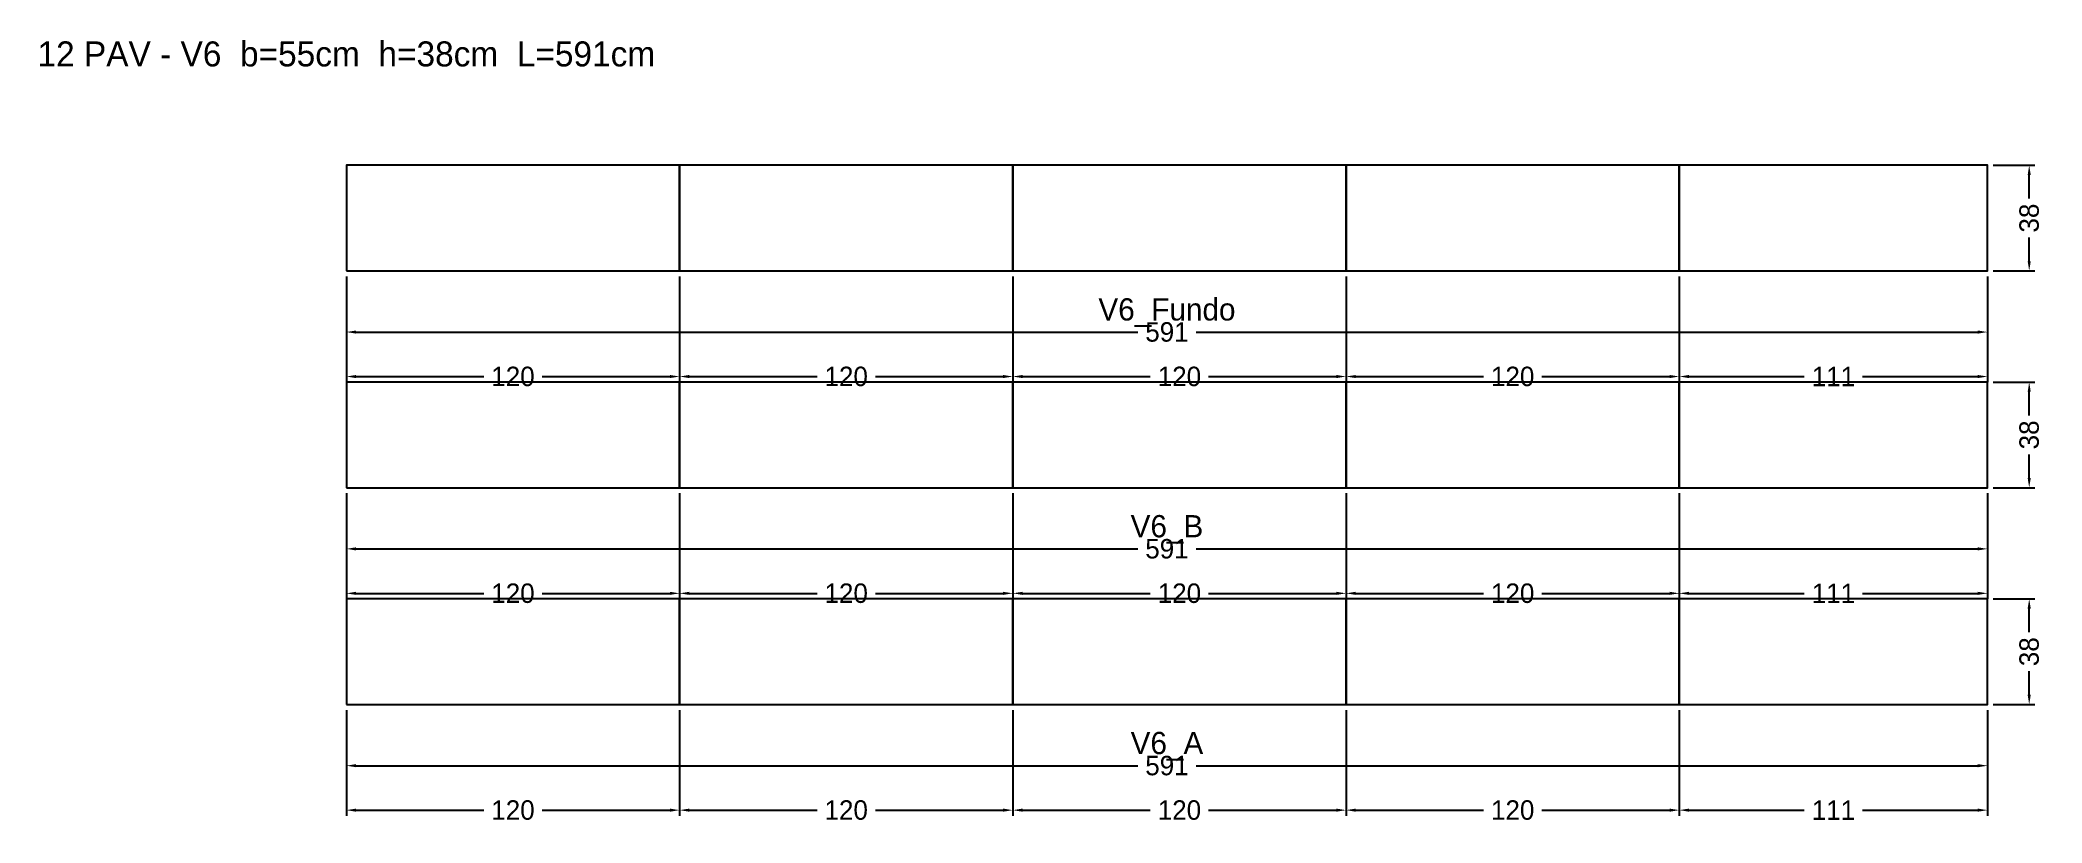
# Model space of a CAD drawing. Header units: metres. Extents: x -110 to 611, y -43 to 239.
import ezdxf

# ---------------------------------------------------------------- set-up
doc = ezdxf.new("R2010")
doc.units = ezdxf.units.M
for name, color, linetype in [('COTA', 3, 'Continuous'), ('NOMENCLATURA', 2, 'Continuous'), ('Paineis', 7, 'Continuous'), ('Texto Secao', 2, 'Continuous')]:
    doc.layers.add(name, color=color, linetype=linetype)
doc.dimstyles.new('COTA_VIG', dxfattribs={"dimtxt": 7, "dimasz": 3.5, "dimexe": 2, "dimexo": 2, "dimgap": 1.5, "dimtad": 1, "dimdec": 1, "dimcen": 2.5, "dimclrd": 3, "dimclre": 3, "dimclrt": 3, "dimazin": 3, "dimtfac": 1, "dimtmove": 0, "dimatfit": 3})

# ---------------------------------------------------------------- blocks, each defined once
blk = doc.blocks.new('_CLOSEDFILLED')
at = {"color": 0, "linetype": 'BYBLOCK'}
blk.add_solid([(-1, 0.16), (0, 0), (-1, -0.16)], dxfattribs=at)
blk = doc.blocks.new('*D1')
at = {"color": 3}
for p, q in [((0, -2), (0, -24)), ((591, -2), (591, -24)), ((3.5, -22), (285, -22)), ((306, -22), (587.5, -22))]:
    blk.add_line(p, q, dxfattribs=at)
at = {"layer": 'Defpoints'}
for p in [(0, 0), (591, 0), (0, -22)]:
    blk.add_point(p, dxfattribs=at)
at = {"layer": 'COTA', "color": 3, "xscale": 3.5, "yscale": 3.5, "rotation": 180}
blk.add_blockref('_CLOSEDFILLED', (0, -22), dxfattribs=at)
at = {"layer": 'COTA', "color": 3, "xscale": 3.5, "yscale": 3.5}
blk.add_blockref('_CLOSEDFILLED', (591, -22), dxfattribs=at)
at = {"layer": 'COTA', "color": 3, "insert": (295.5, -22), "char_height": 7, "attachment_point": 5}
blk.add_mtext('591', dxfattribs=at)
blk = doc.blocks.new('*D2')
at = {"color": 3}
for p, q in [((0, -2), (0, -40)), ((120, -2), (120, -40)), ((3.5, -38), (49.5, -38)), ((70.5, -38), (116.5, -38))]:
    blk.add_line(p, q, dxfattribs=at)
at = {"layer": 'Defpoints'}
for p in [(0, 0), (120, 0), (0, -38)]:
    blk.add_point(p, dxfattribs=at)
at = {"layer": 'COTA', "color": 3, "xscale": 3.5, "yscale": 3.5, "rotation": 180}
blk.add_blockref('_CLOSEDFILLED', (0, -38), dxfattribs=at)
at = {"layer": 'COTA', "color": 3, "xscale": 3.5, "yscale": 3.5}
blk.add_blockref('_CLOSEDFILLED', (120, -38), dxfattribs=at)
at = {"layer": 'COTA', "color": 3, "insert": (60, -38), "char_height": 7, "attachment_point": 5}
blk.add_mtext('120', dxfattribs=at)
blk = doc.blocks.new('*D3')
at = {"color": 3}
for p, q in [((120, -2), (120, -40)), ((240, -2), (240, -40)), ((123.5, -38), (169.5, -38)), ((190.5, -38), (236.5, -38))]:
    blk.add_line(p, q, dxfattribs=at)
at = {"layer": 'Defpoints'}
for p in [(120, 0), (240, 0), (120, -38)]:
    blk.add_point(p, dxfattribs=at)
at = {"layer": 'COTA', "color": 3, "xscale": 3.5, "yscale": 3.5, "rotation": 180}
blk.add_blockref('_CLOSEDFILLED', (120, -38), dxfattribs=at)
at = {"layer": 'COTA', "color": 3, "xscale": 3.5, "yscale": 3.5}
blk.add_blockref('_CLOSEDFILLED', (240, -38), dxfattribs=at)
at = {"layer": 'COTA', "color": 3, "insert": (180, -38), "char_height": 7, "attachment_point": 5}
blk.add_mtext('120', dxfattribs=at)
blk = doc.blocks.new('*D4')
at = {"color": 3}
for p, q in [((240, -2), (240, -40)), ((360, -2), (360, -40)), ((243.5, -38), (289.5, -38)), ((310.5, -38), (356.5, -38))]:
    blk.add_line(p, q, dxfattribs=at)
at = {"layer": 'Defpoints'}
for p in [(240, 0), (360, 0), (240, -38)]:
    blk.add_point(p, dxfattribs=at)
at = {"layer": 'COTA', "color": 3, "xscale": 3.5, "yscale": 3.5, "rotation": 180}
blk.add_blockref('_CLOSEDFILLED', (240, -38), dxfattribs=at)
at = {"layer": 'COTA', "color": 3, "xscale": 3.5, "yscale": 3.5}
blk.add_blockref('_CLOSEDFILLED', (360, -38), dxfattribs=at)
at = {"layer": 'COTA', "color": 3, "insert": (300, -38), "char_height": 7, "attachment_point": 5}
blk.add_mtext('120', dxfattribs=at)
blk = doc.blocks.new('*D5')
at = {"color": 3}
for p, q in [((360, -2), (360, -40)), ((480, -2), (480, -40)), ((363.5, -38), (409.5, -38)), ((430.5, -38), (476.5, -38))]:
    blk.add_line(p, q, dxfattribs=at)
at = {"layer": 'Defpoints'}
for p in [(360, 0), (480, 0), (360, -38)]:
    blk.add_point(p, dxfattribs=at)
at = {"layer": 'COTA', "color": 3, "xscale": 3.5, "yscale": 3.5, "rotation": 180}
blk.add_blockref('_CLOSEDFILLED', (360, -38), dxfattribs=at)
at = {"layer": 'COTA', "color": 3, "xscale": 3.5, "yscale": 3.5}
blk.add_blockref('_CLOSEDFILLED', (480, -38), dxfattribs=at)
at = {"layer": 'COTA', "color": 3, "insert": (420, -38), "char_height": 7, "attachment_point": 5}
blk.add_mtext('120', dxfattribs=at)
blk = doc.blocks.new('*D6')
at = {"color": 3}
for p, q in [((480, -2), (480, -40)), ((591, -2), (591, -40)), ((483.5, -38), (525, -38)), ((546, -38), (587.5, -38))]:
    blk.add_line(p, q, dxfattribs=at)
at = {"layer": 'Defpoints'}
for p in [(480, 0), (591, 0), (480, -38)]:
    blk.add_point(p, dxfattribs=at)
at = {"layer": 'COTA', "color": 3, "xscale": 3.5, "yscale": 3.5, "rotation": 180}
blk.add_blockref('_CLOSEDFILLED', (480, -38), dxfattribs=at)
at = {"layer": 'COTA', "color": 3, "xscale": 3.5, "yscale": 3.5}
blk.add_blockref('_CLOSEDFILLED', (591, -38), dxfattribs=at)
at = {"layer": 'COTA', "color": 3, "insert": (535.5, -38), "char_height": 7, "attachment_point": 5}
blk.add_mtext('111', dxfattribs=at)
blk = doc.blocks.new('*D7')
at = {"color": 3}
for p, q in [((593, 38), (608, 38)), ((606, 26), (606, 34.5)), ((606, 3.5), (606, 12)), ((593, 0), (608, 0))]:
    blk.add_line(p, q, dxfattribs=at)
at = {"layer": 'Defpoints'}
for p in [(591, 38), (591, 0), (606, 0)]:
    blk.add_point(p, dxfattribs=at)
at = {"layer": 'COTA', "color": 3, "xscale": 3.5, "yscale": 3.5}
for p, rotation in [((606, 38), 90), ((606, 0), 270)]:
    blk.add_blockref('_CLOSEDFILLED', p, dxfattribs=dict(at, rotation=rotation))
at = {"layer": 'COTA', "color": 3, "insert": (606, 19), "char_height": 7, "attachment_point": 5, "rotation": 90}
blk.add_mtext('38', dxfattribs=at)
blk = doc.blocks.new('*D8')
at = {"color": 3}
for p, q in [((0, 76), (0, 54)), ((591, 76), (591, 54)), ((3.5, 56), (285, 56)), ((306, 56), (587.5, 56))]:
    blk.add_line(p, q, dxfattribs=at)
at = {"layer": 'Defpoints'}
for p in [(0, 78), (591, 78), (0, 56)]:
    blk.add_point(p, dxfattribs=at)
at = {"layer": 'COTA', "color": 3, "xscale": 3.5, "yscale": 3.5, "rotation": 180}
blk.add_blockref('_CLOSEDFILLED', (0, 56), dxfattribs=at)
at = {"layer": 'COTA', "color": 3, "xscale": 3.5, "yscale": 3.5}
blk.add_blockref('_CLOSEDFILLED', (591, 56), dxfattribs=at)
at = {"layer": 'COTA', "color": 3, "insert": (295.5, 56), "char_height": 7, "attachment_point": 5}
blk.add_mtext('591', dxfattribs=at)
blk = doc.blocks.new('*D9')
at = {"color": 3}
for p, q in [((0, 76), (0, 38)), ((120, 76), (120, 38)), ((3.5, 40), (49.5, 40)), ((70.5, 40), (116.5, 40))]:
    blk.add_line(p, q, dxfattribs=at)
at = {"layer": 'Defpoints'}
for p in [(0, 78), (120, 78), (0, 40)]:
    blk.add_point(p, dxfattribs=at)
at = {"layer": 'COTA', "color": 3, "xscale": 3.5, "yscale": 3.5, "rotation": 180}
blk.add_blockref('_CLOSEDFILLED', (0, 40), dxfattribs=at)
at = {"layer": 'COTA', "color": 3, "xscale": 3.5, "yscale": 3.5}
blk.add_blockref('_CLOSEDFILLED', (120, 40), dxfattribs=at)
at = {"layer": 'COTA', "color": 3, "insert": (60, 40), "char_height": 7, "attachment_point": 5}
blk.add_mtext('120', dxfattribs=at)
blk = doc.blocks.new('*D10')
at = {"color": 3}
for p, q in [((120, 76), (120, 38)), ((240, 76), (240, 38)), ((123.5, 40), (169.5, 40)), ((190.5, 40), (236.5, 40))]:
    blk.add_line(p, q, dxfattribs=at)
at = {"layer": 'Defpoints'}
for p in [(120, 78), (240, 78), (120, 40)]:
    blk.add_point(p, dxfattribs=at)
at = {"layer": 'COTA', "color": 3, "xscale": 3.5, "yscale": 3.5, "rotation": 180}
blk.add_blockref('_CLOSEDFILLED', (120, 40), dxfattribs=at)
at = {"layer": 'COTA', "color": 3, "xscale": 3.5, "yscale": 3.5}
blk.add_blockref('_CLOSEDFILLED', (240, 40), dxfattribs=at)
at = {"layer": 'COTA', "color": 3, "insert": (180, 40), "char_height": 7, "attachment_point": 5}
blk.add_mtext('120', dxfattribs=at)
blk = doc.blocks.new('*D11')
at = {"color": 3}
for p, q in [((240, 76), (240, 38)), ((360, 76), (360, 38)), ((243.5, 40), (289.5, 40)), ((310.5, 40), (356.5, 40))]:
    blk.add_line(p, q, dxfattribs=at)
at = {"layer": 'Defpoints'}
for p in [(240, 78), (360, 78), (240, 40)]:
    blk.add_point(p, dxfattribs=at)
at = {"layer": 'COTA', "color": 3, "xscale": 3.5, "yscale": 3.5, "rotation": 180}
blk.add_blockref('_CLOSEDFILLED', (240, 40), dxfattribs=at)
at = {"layer": 'COTA', "color": 3, "xscale": 3.5, "yscale": 3.5}
blk.add_blockref('_CLOSEDFILLED', (360, 40), dxfattribs=at)
at = {"layer": 'COTA', "color": 3, "insert": (300, 40), "char_height": 7, "attachment_point": 5}
blk.add_mtext('120', dxfattribs=at)
blk = doc.blocks.new('*D12')
at = {"color": 3}
for p, q in [((360, 76), (360, 38)), ((480, 76), (480, 38)), ((363.5, 40), (409.5, 40)), ((430.5, 40), (476.5, 40))]:
    blk.add_line(p, q, dxfattribs=at)
at = {"layer": 'Defpoints'}
for p in [(360, 78), (480, 78), (360, 40)]:
    blk.add_point(p, dxfattribs=at)
at = {"layer": 'COTA', "color": 3, "xscale": 3.5, "yscale": 3.5, "rotation": 180}
blk.add_blockref('_CLOSEDFILLED', (360, 40), dxfattribs=at)
at = {"layer": 'COTA', "color": 3, "xscale": 3.5, "yscale": 3.5}
blk.add_blockref('_CLOSEDFILLED', (480, 40), dxfattribs=at)
at = {"layer": 'COTA', "color": 3, "insert": (420, 40), "char_height": 7, "attachment_point": 5}
blk.add_mtext('120', dxfattribs=at)
blk = doc.blocks.new('*D13')
at = {"color": 3}
for p, q in [((480, 76), (480, 38)), ((591, 76), (591, 38)), ((483.5, 40), (525, 40)), ((546, 40), (587.5, 40))]:
    blk.add_line(p, q, dxfattribs=at)
at = {"layer": 'Defpoints'}
for p in [(480, 78), (591, 78), (480, 40)]:
    blk.add_point(p, dxfattribs=at)
at = {"layer": 'COTA', "color": 3, "xscale": 3.5, "yscale": 3.5, "rotation": 180}
blk.add_blockref('_CLOSEDFILLED', (480, 40), dxfattribs=at)
at = {"layer": 'COTA', "color": 3, "xscale": 3.5, "yscale": 3.5}
blk.add_blockref('_CLOSEDFILLED', (591, 40), dxfattribs=at)
at = {"layer": 'COTA', "color": 3, "insert": (535.5, 40), "char_height": 7, "attachment_point": 5}
blk.add_mtext('111', dxfattribs=at)
blk = doc.blocks.new('*D14')
at = {"color": 3}
for p, q in [((593, 116), (608, 116)), ((606, 104), (606, 112.5)), ((606, 81.5), (606, 90)), ((593, 78), (608, 78))]:
    blk.add_line(p, q, dxfattribs=at)
at = {"layer": 'Defpoints'}
for p in [(591, 116), (591, 78), (606, 78)]:
    blk.add_point(p, dxfattribs=at)
at = {"layer": 'COTA', "color": 3, "xscale": 3.5, "yscale": 3.5}
for p, rotation in [((606, 116), 90), ((606, 78), 270)]:
    blk.add_blockref('_CLOSEDFILLED', p, dxfattribs=dict(at, rotation=rotation))
at = {"layer": 'COTA', "color": 3, "insert": (606, 97), "char_height": 7, "attachment_point": 5, "rotation": 90}
blk.add_mtext('38', dxfattribs=at)
blk = doc.blocks.new('*D15')
at = {"color": 3}
for p, q in [((0, 154), (0, 132)), ((591, 154), (591, 132)), ((3.5, 134), (285, 134)), ((306, 134), (587.5, 134))]:
    blk.add_line(p, q, dxfattribs=at)
at = {"layer": 'Defpoints'}
for p in [(0, 156), (591, 156), (0, 134)]:
    blk.add_point(p, dxfattribs=at)
at = {"layer": 'COTA', "color": 3, "xscale": 3.5, "yscale": 3.5, "rotation": 180}
blk.add_blockref('_CLOSEDFILLED', (0, 134), dxfattribs=at)
at = {"layer": 'COTA', "color": 3, "xscale": 3.5, "yscale": 3.5}
blk.add_blockref('_CLOSEDFILLED', (591, 134), dxfattribs=at)
at = {"layer": 'COTA', "color": 3, "insert": (295.5, 134), "char_height": 7, "attachment_point": 5}
blk.add_mtext('591', dxfattribs=at)
blk = doc.blocks.new('*D16')
at = {"color": 3}
for p, q in [((0, 154), (0, 116)), ((120, 154), (120, 116)), ((3.5, 118), (49.5, 118)), ((70.5, 118), (116.5, 118))]:
    blk.add_line(p, q, dxfattribs=at)
at = {"layer": 'Defpoints'}
for p in [(0, 156), (120, 156), (0, 118)]:
    blk.add_point(p, dxfattribs=at)
at = {"layer": 'COTA', "color": 3, "xscale": 3.5, "yscale": 3.5, "rotation": 180}
blk.add_blockref('_CLOSEDFILLED', (0, 118), dxfattribs=at)
at = {"layer": 'COTA', "color": 3, "xscale": 3.5, "yscale": 3.5}
blk.add_blockref('_CLOSEDFILLED', (120, 118), dxfattribs=at)
at = {"layer": 'COTA', "color": 3, "insert": (60, 118), "char_height": 7, "attachment_point": 5}
blk.add_mtext('120', dxfattribs=at)
blk = doc.blocks.new('*D17')
at = {"color": 3}
for p, q in [((120, 154), (120, 116)), ((240, 154), (240, 116)), ((123.5, 118), (169.5, 118)), ((190.5, 118), (236.5, 118))]:
    blk.add_line(p, q, dxfattribs=at)
at = {"layer": 'Defpoints'}
for p in [(120, 156), (240, 156), (120, 118)]:
    blk.add_point(p, dxfattribs=at)
at = {"layer": 'COTA', "color": 3, "xscale": 3.5, "yscale": 3.5, "rotation": 180}
blk.add_blockref('_CLOSEDFILLED', (120, 118), dxfattribs=at)
at = {"layer": 'COTA', "color": 3, "xscale": 3.5, "yscale": 3.5}
blk.add_blockref('_CLOSEDFILLED', (240, 118), dxfattribs=at)
at = {"layer": 'COTA', "color": 3, "insert": (180, 118), "char_height": 7, "attachment_point": 5}
blk.add_mtext('120', dxfattribs=at)
blk = doc.blocks.new('*D18')
at = {"color": 3}
for p, q in [((240, 154), (240, 116)), ((360, 154), (360, 116)), ((243.5, 118), (289.5, 118)), ((310.5, 118), (356.5, 118))]:
    blk.add_line(p, q, dxfattribs=at)
at = {"layer": 'Defpoints'}
for p in [(240, 156), (360, 156), (240, 118)]:
    blk.add_point(p, dxfattribs=at)
at = {"layer": 'COTA', "color": 3, "xscale": 3.5, "yscale": 3.5, "rotation": 180}
blk.add_blockref('_CLOSEDFILLED', (240, 118), dxfattribs=at)
at = {"layer": 'COTA', "color": 3, "xscale": 3.5, "yscale": 3.5}
blk.add_blockref('_CLOSEDFILLED', (360, 118), dxfattribs=at)
at = {"layer": 'COTA', "color": 3, "insert": (300, 118), "char_height": 7, "attachment_point": 5}
blk.add_mtext('120', dxfattribs=at)
blk = doc.blocks.new('*D19')
at = {"color": 3}
for p, q in [((360, 154), (360, 116)), ((480, 154), (480, 116)), ((363.5, 118), (409.5, 118)), ((430.5, 118), (476.5, 118))]:
    blk.add_line(p, q, dxfattribs=at)
at = {"layer": 'Defpoints'}
for p in [(360, 156), (480, 156), (360, 118)]:
    blk.add_point(p, dxfattribs=at)
at = {"layer": 'COTA', "color": 3, "xscale": 3.5, "yscale": 3.5, "rotation": 180}
blk.add_blockref('_CLOSEDFILLED', (360, 118), dxfattribs=at)
at = {"layer": 'COTA', "color": 3, "xscale": 3.5, "yscale": 3.5}
blk.add_blockref('_CLOSEDFILLED', (480, 118), dxfattribs=at)
at = {"layer": 'COTA', "color": 3, "insert": (420, 118), "char_height": 7, "attachment_point": 5}
blk.add_mtext('120', dxfattribs=at)
blk = doc.blocks.new('*D20')
at = {"color": 3}
for p, q in [((480, 154), (480, 116)), ((591, 154), (591, 116)), ((483.5, 118), (525, 118)), ((546, 118), (587.5, 118))]:
    blk.add_line(p, q, dxfattribs=at)
at = {"layer": 'Defpoints'}
for p in [(480, 156), (591, 156), (480, 118)]:
    blk.add_point(p, dxfattribs=at)
at = {"layer": 'COTA', "color": 3, "xscale": 3.5, "yscale": 3.5, "rotation": 180}
blk.add_blockref('_CLOSEDFILLED', (480, 118), dxfattribs=at)
at = {"layer": 'COTA', "color": 3, "xscale": 3.5, "yscale": 3.5}
blk.add_blockref('_CLOSEDFILLED', (591, 118), dxfattribs=at)
at = {"layer": 'COTA', "color": 3, "insert": (535.5, 118), "char_height": 7, "attachment_point": 5}
blk.add_mtext('111', dxfattribs=at)
blk = doc.blocks.new('*D21')
at = {"color": 3}
for p, q in [((593, 194), (608, 194)), ((606, 182), (606, 190.5)), ((606, 159.5), (606, 168)), ((593, 156), (608, 156))]:
    blk.add_line(p, q, dxfattribs=at)
at = {"layer": 'Defpoints'}
for p in [(591, 194), (591, 156), (606, 156)]:
    blk.add_point(p, dxfattribs=at)
at = {"layer": 'COTA', "color": 3, "xscale": 3.5, "yscale": 3.5}
for p, rotation in [((606, 194), 90), ((606, 156), 270)]:
    blk.add_blockref('_CLOSEDFILLED', p, dxfattribs=dict(at, rotation=rotation))
at = {"layer": 'COTA', "color": 3, "insert": (606, 175), "char_height": 7, "attachment_point": 5, "rotation": 90}
blk.add_mtext('38', dxfattribs=at)

msp = doc.modelspace()

# ---------------------------------------------------------------- linework, layer by layer
at = {"layer": 'Paineis'}
for points in [[(0, 156), (120, 156), (120, 194), (0, 194)], [(120, 156), (240, 156), (240, 194), (120, 194)], [(240, 156), (360, 156), (360, 194), (240, 194)], [(360, 156), (480, 156), (480, 194), (360, 194)], [(480, 156), (591, 156), (591, 194), (480, 194)], [(0, 78), (120, 78), (120, 116), (0, 116)], [(120, 78), (240, 78), (240, 116), (120, 116)], [(240, 78), (360, 78), (360, 116), (240, 116)], [(360, 78), (480, 78), (480, 116), (360, 116)], [(480, 78), (591, 78), (591, 116), (480, 116)], [(0, 0), (120, 0), (120, 38), (0, 38)], [(120, 0), (240, 0), (240, 38), (120, 38)], [(240, 0), (360, 0), (360, 38), (240, 38)], [(360, 0), (480, 0), (480, 38), (360, 38)], [(480, 0), (591, 0), (591, 38), (480, 38)]]:
    msp.add_lwpolyline(points, close=True, dxfattribs=at)

# ---------------------------------------------------------------- texts
at = {"layer": 'NOMENCLATURA', "insert": (0, 234), "char_height": 9, "width": 611, "attachment_point": 5}
msp.add_mtext('12 PAV - V6  b=55cm  h=38cm  L=591cm', dxfattribs=at)
at = {"layer": 'Texto Secao', "char_height": 8, "width": 611, "attachment_point": 5}
for s, insert in [('V6_Fundo', (295.5, 141)), ('V6_B', (295.5, 63)), ('V6_A', (295.5, -15))]:
    msp.add_mtext(s, dxfattribs=dict(at, insert=insert))

# ---------------------------------------------------------------- dimensions: what is measured, and where the dimension line sits
at = {"layer": 'COTA'}
for base, p1, p2, picture, middle in [((606, 156), (591, 156), (591, 194), '*D21', (606, 175)), ((606, 78), (591, 78), (591, 116), '*D14', (606, 97)), ((606, 0), (591, 0), (591, 38), '*D7', (606, 19))]:
    dim = msp.add_linear_dim(base=base, p1=p1, p2=p2, angle=90, dimstyle='COTA_VIG', dxfattribs=at)
    dim.commit()
    dim.dimension.update_dxf_attribs({"geometry": picture, "text_midpoint": middle})
for base, p1, p2, picture, middle in [((0, 134), (0, 156), (591, 156), '*D15', (295.5, 134)), ((0, 118), (0, 156), (120, 156), '*D16', (60, 118)), ((120, 118), (120, 156), (240, 156), '*D17', (180, 118)), ((240, 118), (240, 156), (360, 156), '*D18', (300, 118)), ((360, 118), (360, 156), (480, 156), '*D19', (420, 118)), ((480, 118), (480, 156), (591, 156), '*D20', (535.5, 118)), ((0, 56), (0, 78), (591, 78), '*D8', (295.5, 56)), ((0, 40), (0, 78), (120, 78), '*D9', (60, 40)), ((120, 40), (120, 78), (240, 78), '*D10', (180, 40)), ((240, 40), (240, 78), (360, 78), '*D11', (300, 40)), ((360, 40), (360, 78), (480, 78), '*D12', (420, 40)), ((480, 40), (480, 78), (591, 78), '*D13', (535.5, 40)), ((0, -22), (0, 0), (591, 0), '*D1', (295.5, -22)), ((0, -38), (0, 0), (120, 0), '*D2', (60, -38)), ((120, -38), (120, 0), (240, 0), '*D3', (180, -38)), ((240, -38), (240, 0), (360, 0), '*D4', (300, -38)), ((360, -38), (360, 0), (480, 0), '*D5', (420, -38)), ((480, -38), (480, 0), (591, 0), '*D6', (535.5, -38))]:
    dim = msp.add_linear_dim(base=base, p1=p1, p2=p2, dimstyle='COTA_VIG', dxfattribs=at)
    dim.commit()
    dim.dimension.update_dxf_attribs({"geometry": picture, "text_midpoint": middle})

doc.saveas('drawing.dxf')
